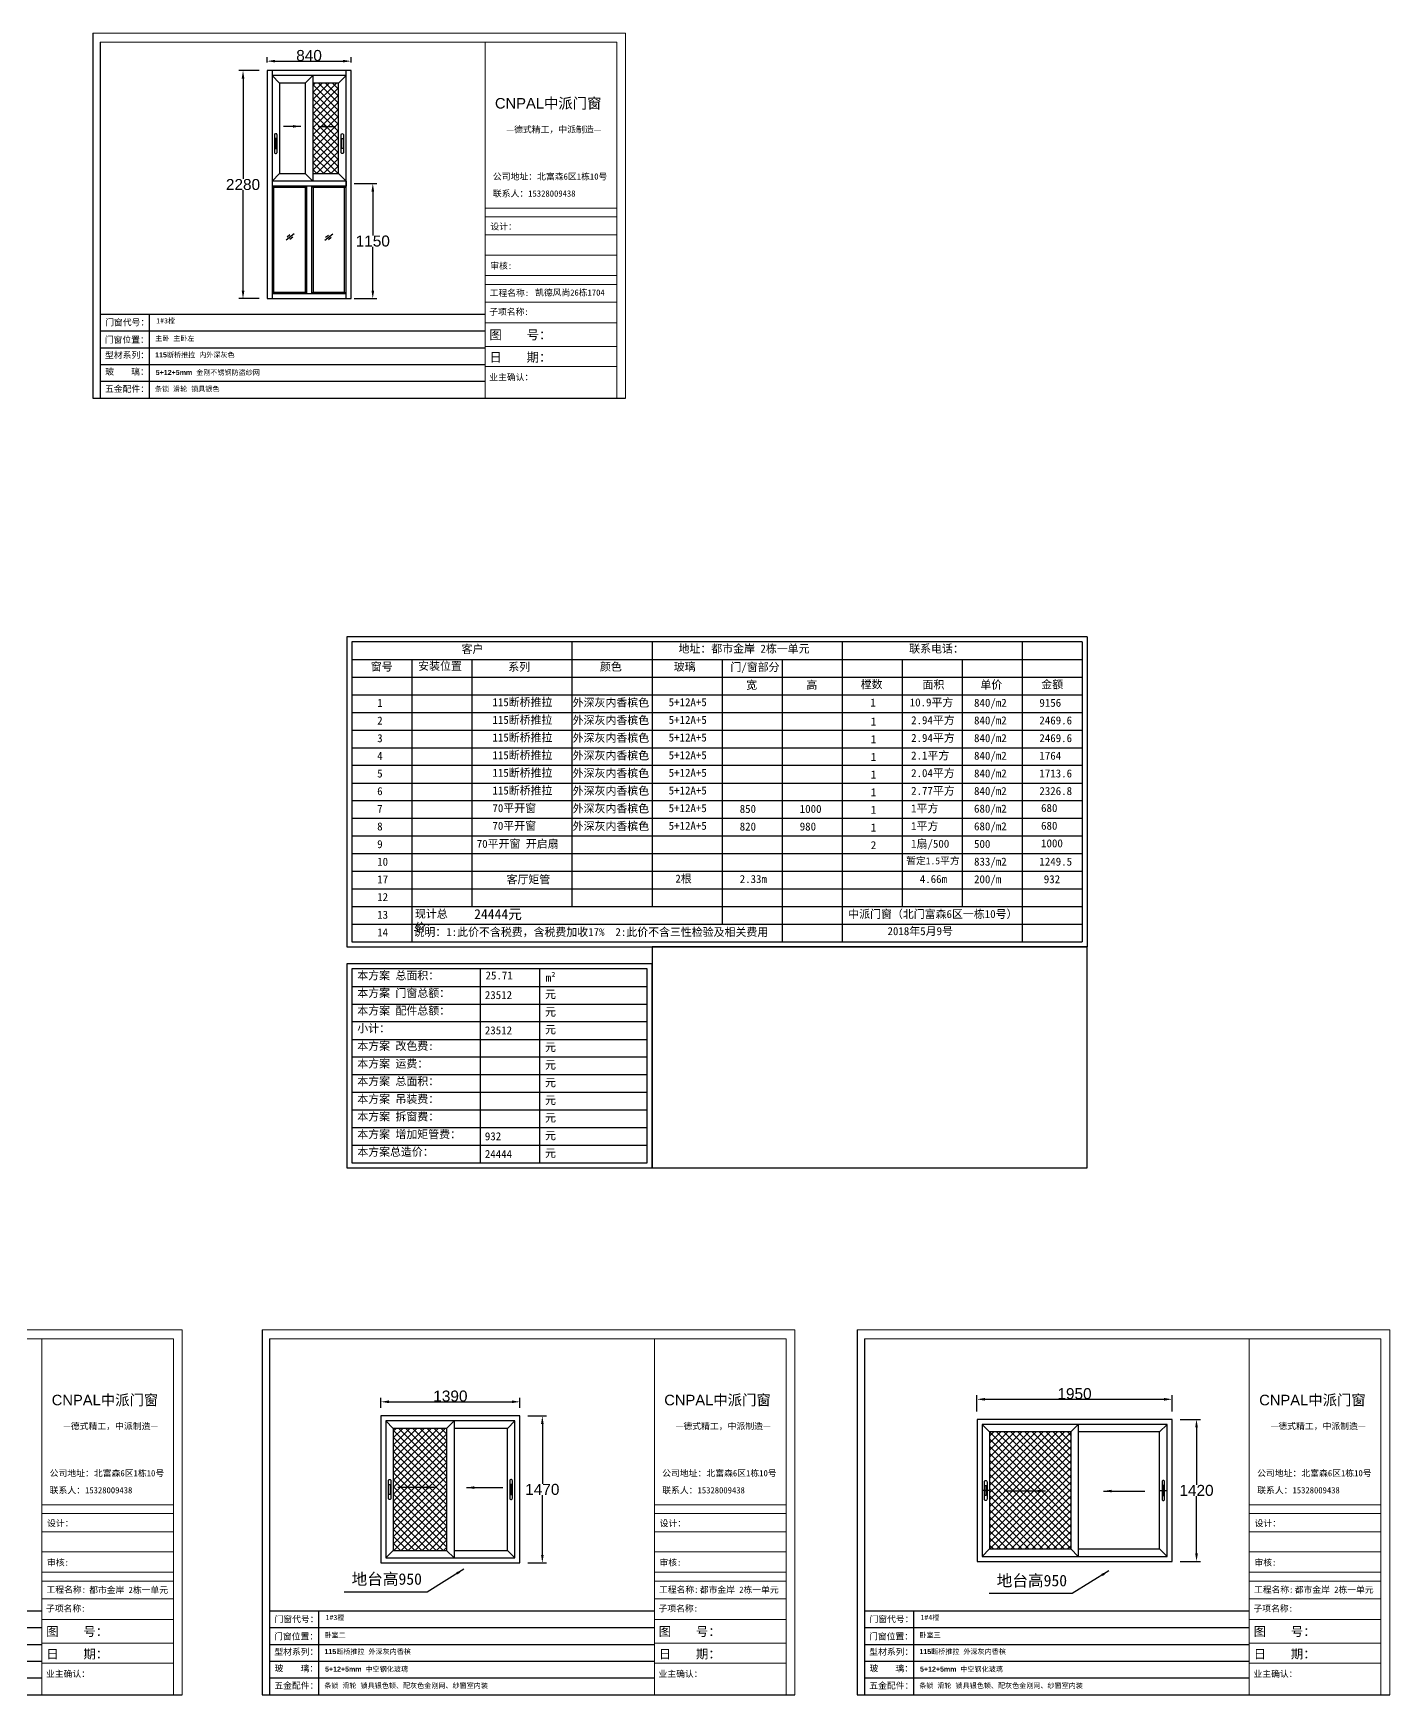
# Model space of a CAD drawing. Header units: inches. Extents: x -138455 to 599497, y -747149 to 13167.
# Drawn here: x 95357 to 108914, y -10810 to 5802 of the extents above; entities that cross this region are included whole.
import ezdxf

# ---------------------------------------------------------------- set-up
doc = ezdxf.new("R2010")
doc.units = ezdxf.units.IN
doc.header["$MEASUREMENT"] = 0
doc.header["$PDMODE"] = 35
doc.header["$PDSIZE"] = -3
doc.layers.add('0 @ 1', color=7, linetype='Continuous')
doc.styles.add('Annotative', font='arialbd.ttf')
doc.styles.add('MtXpl_', font='')
doc.styles.get("Standard").update_dxf_attribs({"font": 'arial.ttf'})
doc.styles.get('MtXpl_').set_extended_font_data('SimSun')
doc.dimstyles.get("Standard").update_dxf_attribs({"dimtxt": 80, "dimasz": 70, "dimexe": 40, "dimexo": 80, "dimgap": 0, "dimtad": 1, "dimtih": 1, "dimtoh": 1, "dimdec": 0, "dimzin": 0, "dimdsep": 46, "dimtxsty": 'Standard', "dimcen": 0.09, "dimadec": 0, "dimazin": 0, "dimtfac": 1, "dimtdec": 0, "dimtofl": 0, "dimtmove": 0, "dimatfit": 3, "dimfxl": 0, "dimtolj": 1, "dimtzin": 0, "dimarcsym": 0})

# ---------------------------------------------------------------- blocks, each defined once
blk = doc.blocks.new('123123')
for points in [[(70222, 9382), (70222, 9382, 0.414214), (70234, 9394), (70234, 9569, 0.414214), (70222, 9582), (70222, 9582, 0.414214), (70209, 9569), (70209, 9394, 0.414214)], [(70222, 9432), (70222, 9432, 0.414214), (70229, 9439), (70229, 9524, 0.414214), (70222, 9532), (70222, 9532, 0.414214), (70214, 9524), (70214, 9439, 0.414214)]]:
    blk.add_lwpolyline(points, format="xyb", close=True)
blk = doc.blocks.new('*D39')
at = {"color": 0, "lineweight": -2, "transparency": 16777216}
for p, q in [((81942, 8497), (81942, 8551)), ((82022, 8511), (82702, 8511)), ((82782, 8497), (82782, 8551))]:
    blk.add_line(p, q, dxfattribs=at)
at = {"color": 0, "transparency": 16777216}
for points in [[(82022, 8524), (82022, 8498), (81942, 8511)], [(82702, 8524), (82702, 8498), (82782, 8511)]]:
    blk.add_solid(points, dxfattribs=at)
at = {"layer": 'Defpoints', "color": 0, "transparency": 16777216}
for p in [(82782, 8511), (81942, 8417), (82782, 8417)]:
    blk.add_point(p, dxfattribs=at)
at = {"color": 0, "transparency": 16777216, "insert": (82362, 8567), "char_height": 110, "attachment_point": 5}
blk.add_mtext('\\A1;840', dxfattribs=at)
blk = doc.blocks.new('*D40')
at = {"color": 0, "lineweight": -2, "transparency": 16777216}
for p, q in [((81862, 8417), (81662, 8417)), ((81702, 8337), (81702, 7333)), ((81702, 6217), (81702, 7221)), ((81862, 6137), (81662, 6137))]:
    blk.add_line(p, q, dxfattribs=at)
at = {"color": 0, "transparency": 16777216}
for points in [[(81689, 8337), (81716, 8337), (81702, 8417)], [(81689, 6217), (81716, 6217), (81702, 6137)]]:
    blk.add_solid(points, dxfattribs=at)
at = {"layer": 'Defpoints', "color": 0, "transparency": 16777216}
for p in [(81942, 8417), (81702, 6137), (81942, 6137)]:
    blk.add_point(p, dxfattribs=at)
at = {"color": 0, "transparency": 16777216, "insert": (81702, 7277), "char_height": 110, "attachment_point": 5}
blk.add_mtext('\\A1;2280', dxfattribs=at)
blk = doc.blocks.new('*D26')
at = {"color": 0, "lineweight": -2, "transparency": 16777216}
for p, q in [((82812, 7287), (83039, 7287)), ((82999, 7207), (82999, 6768)), ((82999, 6217), (82999, 6656)), ((82812, 6137), (83039, 6137))]:
    blk.add_line(p, q, dxfattribs=at)
at = {"color": 0, "transparency": 16777216}
for points in [[(82986, 7207), (83013, 7207), (82999, 7287)], [(82986, 6217), (83013, 6217), (82999, 6137)]]:
    blk.add_solid(points, dxfattribs=at)
at = {"layer": 'Defpoints', "color": 0, "transparency": 16777216}
for p in [(82732, 7287), (82732, 6137), (82999, 6137)]:
    blk.add_point(p, dxfattribs=at)
at = {"color": 0, "transparency": 16777216, "insert": (82999, 6712), "char_height": 110, "attachment_point": 5}
blk.add_mtext('\\A1;1150', dxfattribs=at)
blk = doc.blocks.new('*D57')
at = {"color": 0, "lineweight": -2, "transparency": 16777216}
for p, q in [((94649, -3428), (94649, -3327)), ((94729, -3367), (95959, -3367)), ((96039, -3428), (96039, -3327))]:
    blk.add_line(p, q, dxfattribs=at)
at = {"color": 0, "transparency": 16777216}
for points in [[(94729, -3353), (94729, -3380), (94649, -3367)], [(95959, -3353), (95959, -3380), (96039, -3367)]]:
    blk.add_solid(points, dxfattribs=at)
at = {"layer": 'Defpoints', "color": 0, "transparency": 16777216}
for p in [(96039, -3367), (94649, -3508), (96039, -3508)]:
    blk.add_point(p, dxfattribs=at)
at = {"color": 0, "transparency": 16777216, "insert": (95344, -3310), "char_height": 110, "attachment_point": 5}
blk.add_mtext('\\A1;1390', dxfattribs=at)
blk = doc.blocks.new('*D58')
at = {"color": 0, "lineweight": -2, "transparency": 16777216}
for p, q in [((96119, -3508), (96303, -3508)), ((96263, -3588), (96263, -4187)), ((96263, -4898), (96263, -4300)), ((96119, -4978), (96303, -4978))]:
    blk.add_line(p, q, dxfattribs=at)
at = {"color": 0, "transparency": 16777216}
for points in [[(96250, -3588), (96276, -3588), (96263, -3508)], [(96250, -4898), (96276, -4898), (96263, -4978)]]:
    blk.add_solid(points, dxfattribs=at)
at = {"layer": 'Defpoints', "color": 0, "transparency": 16777216}
for p in [(96039, -3508), (96039, -4978), (96263, -4978)]:
    blk.add_point(p, dxfattribs=at)
at = {"color": 0, "transparency": 16777216, "insert": (96263, -4243), "char_height": 110, "attachment_point": 5}
blk.add_mtext('\\A1;1470', dxfattribs=at)
blk = doc.blocks.new('*D61')
at = {"color": 0, "lineweight": -2, "transparency": 16777216}
for p, q in [((97527, -3532), (97527, -3371)), ((97607, -3411), (99397, -3411)), ((99477, -3532), (99477, -3371))]:
    blk.add_line(p, q, dxfattribs=at)
at = {"color": 0, "transparency": 16777216}
for points in [[(97607, -3397), (97607, -3424), (97527, -3411)], [(99397, -3397), (99397, -3424), (99477, -3411)]]:
    blk.add_solid(points, dxfattribs=at)
at = {"layer": 'Defpoints', "color": 0, "transparency": 16777216}
for p in [(99477, -3411), (97527, -3612), (99477, -3612)]:
    blk.add_point(p, dxfattribs=at)
at = {"color": 0, "transparency": 16777216, "insert": (98502, -3355), "char_height": 110, "attachment_point": 5}
blk.add_mtext('\\A1;1950', dxfattribs=at)
blk = doc.blocks.new('*D62')
at = {"color": 0, "lineweight": -2, "transparency": 16777216}
for p, q in [((99557, -3612), (99761, -3612)), ((99721, -3692), (99721, -4266)), ((99721, -4952), (99721, -4378)), ((99557, -5032), (99761, -5032))]:
    blk.add_line(p, q, dxfattribs=at)
at = {"color": 0, "transparency": 16777216}
for points in [[(99708, -3692), (99735, -3692), (99721, -3612)], [(99708, -4952), (99735, -4952), (99721, -5032)]]:
    blk.add_solid(points, dxfattribs=at)
at = {"layer": 'Defpoints', "color": 0, "transparency": 16777216}
for p in [(99477, -3612), (99477, -5032), (99721, -5032)]:
    blk.add_point(p, dxfattribs=at)
at = {"color": 0, "transparency": 16777216, "insert": (99721, -4322), "char_height": 110, "attachment_point": 5}
blk.add_mtext('\\A1;1420', dxfattribs=at)
blk = doc.blocks.new('nnn111zxc')
for p, q in [((105891, -232), (98491, -232)), ((98491, -232), (98491, -3332)), ((105841, -282), (98541, -282)), ((98541, -282), (98541, -3282)), ((100741, -282), (100741, -2046)), ((101541, -282), (101541, -2576)), ((103441, -282), (103441, -3282)), ((105241, -282), (105241, -2046)), ((105841, -282), (105841, -3282)), ((105891, -232), (105891, -3332)), ((98541, -458), (105841, -458)), ((99141, -458), (99141, -2046)), ((99741, -458), (99741, -2046)), ((102241, -458), (102241, -2576)), ((102841, -458), (102841, -3282)), ((104041, -458), (104041, -2929)), ((104641, -458), (104641, -2046)), ((98541, -635), (105841, -635)), ((98541, -811), (105841, -811)), ((98541, -988), (105841, -988)), ((98541, -1164), (105841, -1164)), ((98541, -1341), (105841, -1341)), ((98541, -1517), (105841, -1517)), ((98541, -1694), (105841, -1694)), ((98541, -1870), (105841, -1870)), ((98541, -2046), (105841, -2046)), ((99141, -2046), (99141, -2752)), ((99741, -2046), (99741, -2576)), ((100741, -2046), (100741, -2576)), ((104641, -2046), (104641, -2929)), ((105241, -2046), (105241, -3282)), ((98541, -2223), (105841, -2223)), ((98541, -2399), (105841, -2399)), ((98541, -2576), (105841, -2576)), ((99741, -2576), (99741, -2929)), ((100741, -2576), (100741, -2929)), ((101541, -2576), (101541, -2929)), ((102241, -2576), (102241, -3105)), ((98541, -2752), (105841, -2752)), ((99141, -2752), (99141, -3282)), ((98541, -2929), (105841, -2929)), ((98541, -3105), (105841, -3105)), ((98541, -3282), (105841, -3282)), ((98491, -3332), (105891, -3332)), ((101541, -3501), (98491, -3501)), ((98491, -3501), (98491, -5542)), ((101491, -3551), (98541, -3551)), ((98541, -3551), (98541, -5492)), ((99824, -3551), (99824, -5492)), ((100415, -3551), (100415, -5492)), ((101491, -5492), (101491, -3551)), ((101541, -5542), (101541, -3501)), ((98541, -3727), (101491, -3727)), ((98541, -3904), (101491, -3904)), ((98541, -4080), (101491, -4080)), ((98541, -4257), (101491, -4257)), ((98541, -4433), (101491, -4433)), ((98541, -4609), (101491, -4609)), ((98541, -4786), (101491, -4786)), ((98541, -4962), (101491, -4962)), ((98541, -5139), (101491, -5139)), ((98541, -5315), (101491, -5315)), ((98491, -5542), (101541, -5542)), ((98541, -5492), (101491, -5492))]:
    blk.add_line(p, q)
blk.add_lwpolyline([(101541, -5542), (105891, -5542), (105891, -3332), (101541, -3332)], close=True)
at = {"layer": '0 @ 1', "attachment_point": 1, "style": 'Annotative'}
for s, width, insert, char_height in [('{\\fSimSun|b1|i0|c134|p2;客户}', 485.59, (99637, -315), 80), ('{\\fSimSun|b1|i0|c134|p2;地址：都市金岸 2栋一单元}', 1381.44, (101806, -311), 80), ('{\\fSimSun|b1|i0|c134|p2;联系电话：}', 603.9, (104111, -311), 80), ('{\\fSimSun|b1|i0|c134|p2;窗号}', 485.59, (98730, -491), 80), ('{\\fSimSun|b1|i0|c134|p2;安装位置}', 485.59, (99204, -484), 80), ('{\\fSimSun|b1|i0|c134|p2;系列}', 485.59, (100104, -493), 80), ('{\\fSimSun|b1|i0|c134|p2;颜色}', 485.59, (101020, -491), 80), ('{\\fSimSun|b1|i0|c134|p2;玻璃}', 485.59, (101758, -491), 80), ('{\\fSimSun|b1|i0|c134|p2;门/窗部分}', 603.9, (102324, -495), 80), ('{\\fSimSun|b1|i0|c134|p2;宽}', 603.9, (102483, -674), 80), ('{\\fSimSun|b1|i0|c134|p2;高}', 603.9, (103083, -674), 80), ('{\\fSimSun|b1|i0|c134|p2;樘数}', 603.9, (103626, -667), 80), ('{\\fSimSun|b1|i0|c134|p2;面积}', 603.9, (104244, -671), 80), ('{\\fSimSun|b1|i0|c134|p2;单价}', 603.9, (104822, -671), 80), ('{\\fSimSun|b1|i0|c134|p2;金额}', 603.9, (105431, -668), 80), ('{\\fSimSun|b1|i0|c134|p2;1}', 485.59, (98794, -853), 80), ('{\\fSimSun|b1|i0|c134|p2;115断桥推拉}', 753.78, (99946, -846), 80), ('{\\fSimSun|b1|i0|c134|p2;外深灰内香槟色}', 840.84, (100748, -850), 80), ('{\\fSimSun|b1|i0|c134|p2;5+12A+5}', 753.78, (101707, -846), 80), ('{\\fSimSun|b1|i0|c134|p2;1}', 753.78, (103723, -850), 80), ('{\\fSimSun|b1|i0|c134|p2;10.9平方}', 753.78, (104116, -848), 80), ('{\\fSimSun|b1|i0|c134|p2;840/m2}', 753.78, (104759, -852), 80), ('{\\fSimSun|b1|i0|c134|p2;9156}', 753.78, (105412, -852), 80), ('{\\fSimSun|b1|i0|c134|p2;2}', 485.59, (98794, -1030), 80), ('{\\fSimSun|b1|i0|c134|p2;115断桥推拉}', 753.78, (99946, -1023), 80), ('{\\fSimSun|b1|i0|c134|p2;外深灰内香槟色}', 840.84, (100748, -1026), 80), ('{\\fSimSun|b1|i0|c134|p2;5+12A+5}', 753.78, (101707, -1023), 80), ('{\\fSimSun|b1|i0|c134|p2;1}', 753.78, (103727, -1040), 80), ('{\\fSimSun|b1|i0|c134|p2;2.94平方}', 753.78, (104130, -1026), 80), ('{\\fSimSun|b1|i0|c134|p2;840/m2}', 753.78, (104759, -1028), 80), ('{\\fSimSun|b1|i0|c134|p2;2469.6}', 753.78, (105412, -1028), 80), ('{\\fSimSun|b1|i0|c134|p2;3}', 485.59, (98794, -1206), 80), ('{\\fSimSun|b1|i0|c134|p2;115断桥推拉}', 753.78, (99946, -1199), 80), ('{\\fSimSun|b1|i0|c134|p2;外深灰内香槟色}', 840.84, (100748, -1203), 80), ('{\\fSimSun|b1|i0|c134|p2;5+12A+5}', 753.78, (101707, -1199), 80), ('{\\fSimSun|b1|i0|c134|p2;1}', 753.78, (103727, -1216), 80), ('{\\fSimSun|b1|i0|c134|p2;2.94平方}', 753.78, (104130, -1203), 80), ('{\\fSimSun|b1|i0|c134|p2;840/m2}', 753.78, (104759, -1205), 80), ('{\\fSimSun|b1|i0|c134|p2;2469.6}', 753.78, (105412, -1205), 80), ('{\\fSimSun|b1|i0|c134|p2;4}', 485.59, (98794, -1383), 80), ('{\\fSimSun|b1|i0|c134|p2;115断桥推拉}', 753.78, (99946, -1376), 80), ('{\\fSimSun|b1|i0|c134|p2;外深灰内香槟色}', 840.84, (100748, -1379), 80), ('{\\fSimSun|b1|i0|c134|p2;5+12A+5}', 753.78, (101707, -1376), 80), ('{\\fSimSun|b1|i0|c134|p2;1}', 753.78, (103727, -1393), 80), ('{\\fSimSun|b1|i0|c134|p2;2.1平方}', 753.78, (104130, -1379), 80), ('{\\fSimSun|b1|i0|c134|p2;840/m2}', 753.78, (104759, -1381), 80), ('{\\fSimSun|b1|i0|c134|p2;1764}', 753.78, (105412, -1381), 80), ('{\\fSimSun|b1|i0|c134|p2;5}', 485.59, (98794, -1559), 80), ('{\\fSimSun|b1|i0|c134|p2;115断桥推拉}', 753.78, (99946, -1552), 80), ('{\\fSimSun|b1|i0|c134|p2;外深灰内香槟色}', 840.84, (100748, -1556), 80), ('{\\fSimSun|b1|i0|c134|p2;5+12A+5}', 753.78, (101707, -1552), 80), ('{\\fSimSun|b1|i0|c134|p2;1}', 753.78, (103727, -1569), 80), ('{\\fSimSun|b1|i0|c134|p2;2.04平方}', 753.78, (104130, -1555), 80), ('{\\fSimSun|b1|i0|c134|p2;840/m2}', 753.78, (104759, -1558), 80), ('{\\fSimSun|b1|i0|c134|p2;1713.6}', 753.78, (105412, -1558), 80), ('{\\fSimSun|b1|i0|c134|p2;6}', 485.59, (98794, -1735), 80), ('{\\fSimSun|b1|i0|c134|p2;115断桥推拉}', 753.78, (99946, -1729), 80), ('{\\fSimSun|b1|i0|c134|p2;外深灰内香槟色}', 840.84, (100748, -1732), 80), ('{\\fSimSun|b1|i0|c134|p2;5+12A+5}', 753.78, (101707, -1729), 80), ('{\\fSimSun|b1|i0|c134|p2;1}', 753.78, (103727, -1746), 80), ('{\\fSimSun|b1|i0|c134|p2;2.77平方}', 753.78, (104130, -1732), 80), ('{\\fSimSun|b1|i0|c134|p2;840/m2}', 753.78, (104759, -1734), 80), ('{\\fSimSun|b1|i0|c134|p2;2326.8}', 753.78, (105412, -1734), 80), ('{\\fSimSun|b1|i0|c134|p2;7}', 485.59, (98794, -1912), 80), ('{\\fSimSun|b1|i0|c134|p2;70平开窗}', 753.78, (99946, -1905), 80), ('{\\fSimSun|b1|i0|c134|p2;外深灰内香槟色}', 840.84, (100748, -1909), 80), ('{\\fSimSun|b1|i0|c134|p2;5+12A+5}', 753.78, (101707, -1905), 80), ('{\\fSimSun|b1|i0|c134|p2;850}', 753.78, (102417, -1913), 80), ('{\\fSimSun|b1|i0|c134|p2;1000}', 753.78, (103017, -1913), 80), ('{\\fSimSun|b1|i0|c134|p2;1}', 753.78, (103727, -1922), 80), ('{\\fSimSun|b1|i0|c134|p2;1}', 753.78, (103727, -1922), 80), ('{\\fSimSun|b1|i0|c134|p2;1平方}', 753.78, (104130, -1908), 80), ('{\\fSimSun|b1|i0|c134|p2;680/m2}', 753.78, (104759, -1910), 80), ('{\\fSimSun|b1|i0|c134|p2;680}', 753.78, (105429, -1904), 80), ('{\\fSimSun|b1|i0|c134|p2;8}', 485.59, (98794, -2088), 80), ('{\\fSimSun|b1|i0|c134|p2;70平开窗}', 753.78, (99946, -2082), 80), ('{\\fSimSun|b1|i0|c134|p2;外深灰内香槟色}', 840.84, (100748, -2085), 80), ('{\\fSimSun|b1|i0|c134|p2;5+12A+5}', 753.78, (101707, -2082), 80), ('{\\fSimSun|b1|i0|c134|p2;820}', 753.78, (102417, -2089), 80), ('{\\fSimSun|b1|i0|c134|p2;980}', 753.78, (103017, -2089), 80), ('{\\fSimSun|b1|i0|c134|p2;1}', 753.78, (103727, -2099), 80), ('{\\fSimSun|b1|i0|c134|p2;1平方}', 753.78, (104130, -2085), 80), ('{\\fSimSun|b1|i0|c134|p2;680/m2}', 753.78, (104759, -2087), 80), ('{\\fSimSun|b1|i0|c134|p2;680}', 753.78, (105429, -2081), 80), ('{\\fSimSun|b1|i0|c134|p2;9}', 485.59, (98794, -2265), 80), ('{\\fSimSun|b1|i0|c134|p2;70平开窗 开启扇}', 1028.57, (99789, -2262), 80), ('{\\fSimSun|b1|i0|c134|p2;2}', 753.78, (103727, -2275), 80), ('{\\fSimSun|b1|i0|c134|p2;1扇/500}', 753.78, (104130, -2261), 80), ('{\\fSimSun|b1|i0|c134|p2;500}', 753.78, (104759, -2263), 80), ('{\\fSimSun|b1|i0|c134|p2;1000}', 753.78, (105429, -2257), 80), ('{\\fSimSun|b1|i0|c134|p2;10}', 485.59, (98794, -2441), 80), ('{\\fSimSun|b1|i0|c134|p2;暂定1.5平方}', 753.78, (104081, -2437), 70), ('{\\fSimSun|b1|i0|c134|p2;833/m2}', 753.78, (104759, -2440), 80), ('{\\fSimSun|b1|i0|c134|p2;1249.5}', 753.78, (105412, -2440), 80), ('{\\fSimSun|b1|i0|c134|p2;17}', 485.59, (98794, -2618), 80), ('{\\fSimSun|b1|i0|c134|p2;客厅矩管}', 485.59, (100087, -2618), 80), ('{\\fSimSun|b1|i0|c134|p2;2根}', 753.78, (101774, -2610), 80), ('{\\fSimSun|b1|i0|c134|p2;2.33m}', 753.78, (102417, -2614), 80), ('{\\fSimSun|b1|i0|c134|p2;4.66m}', 753.78, (104217, -2614), 80), ('{\\fSimSun|b1|i0|c134|p2;200/m}', 753.78, (104759, -2616), 80), ('{\\fSimSun|b1|i0|c134|p2;932}', 753.78, (105456, -2616), 80), ('{\\fSimSun|b1|i0|c134|p2;12}', 485.59, (98794, -2794), 80), ('{\\fSimSun|b1|i0|c134|p2;13}', 485.59, (98794, -2971), 80), ('{\\fSimSun|b1|i0|c134|p2;现计总价：}', 485.59, (99171, -2962), 80), ('{\\fSimSun|b1|i0|c134|p2;24444元 }', 2644.65, (99763, -2955), 100), ('{\\fSimSun|b1|i0|c134|p2;中派门窗（北门富森6区一栋10号）}', 1756.13, (103502, -2964), 80), ('{\\fSimSun|b1|i0|c134|p2;14}', 485.59, (98794, -3147), 80), ('{\\fSimSun|b1|i0|c134|p2;说明：1:此价不含税费，含税费加收17%  2:此价不含三性检验及相关费用}', 3920.38, (99157, -3144), 80), ('{\\fSimSun|b1|i0|c134|p2;2018年5月9号}', 879.65, (103894, -3135), 80), ('{\\fSimSun|b1|i0|c134|p2;本方案 总面积：}', 859.18, (98595, -3578), 80), ('{\\fSimSun|b1|i0|c134|p2;25.71}', 859.18, (99877, -3578), 80), ('{\\fSimSun|b1|i0|c134|p2;m²}', 515.38, (100478, -3599), 80), ('{\\fSimSun|b1|i0|c134|p2;本方案 门窗总额：}', 1044.6, (98595, -3754), 80), ('{\\fSimSun|b1|i0|c134|p2;23512}', 859.18, (99870, -3774), 80), ('{\\fSimSun|b1|i0|c134|p2;元}', 515.38, (100472, -3766), 80), ('{\\fSimSun|b1|i0|c134|p2;本方案 配件总额：}', 1021.11, (98595, -3930), 80), ('{\\fSimSun|b1|i0|c134|p2;元}', 515.38, (100472, -3942), 80), ('{\\fSimSun|b1|i0|c134|p2;小计：}', 859.18, (98595, -4107), 80), ('{\\fSimSun|b1|i0|c134|p2;23512}', 859.18, (99870, -4127), 80), ('{\\fSimSun|b1|i0|c134|p2;元}', 515.38, (100472, -4119), 80), ('{\\fSimSun|b1|i0|c134|p2;本方案 改色费:}', 859.18, (98595, -4283), 80), ('{\\fSimSun|b1|i0|c134|p2;元}', 515.38, (100472, -4295), 80), ('{\\fSimSun|b1|i0|c134|p2;本方案 运费：}', 859.18, (98595, -4460), 80), ('{\\fSimSun|b1|i0|c134|p2;元}', 515.38, (100472, -4472), 80), ('{\\fSimSun|b1|i0|c134|p2;本方案 总面积：}', 859.18, (98595, -4636), 80), ('{\\fSimSun|b1|i0|c134|p2;元}', 515.38, (100472, -4648), 80), ('{\\fSimSun|b1|i0|c134|p2;本方案 吊装费：}', 859.18, (98595, -4813), 80), ('{\\fSimSun|b1|i0|c134|p2;本方案 拆窗费：}', 859.18, (98595, -4989), 80), ('{\\fSimSun|b1|i0|c134|p2;元}', 515.38, (100472, -4825), 80), ('{\\fSimSun|b1|i0|c134|p2;元}', 515.38, (100472, -5001), 80), ('{\\fSimSun|b1|i0|c134|p2;本方案 增加矩管费：}', 1103.89, (98595, -5166), 80), ('{\\fSimSun|b1|i0|c134|p2;932}', 859.18, (99870, -5186), 80), ('{\\fSimSun|b1|i0|c134|p2;元}', 515.38, (100472, -5178), 80), ('{\\fSimSun|b1|i0|c134|p2;本方案总造价：}', 859.18, (98595, -5342), 80), ('{\\fSimSun|b1|i0|c134|p2;24444}', 859.18, (99870, -5363), 80), ('{\\fSimSun|b1|i0|c134|p2;元}', 515.38, (100472, -5354), 80)]:
    blk.add_mtext_dynamic_manual_height_columns(s, width=width, gutter_width=903, heights=[0], dxfattribs=dict(at, insert=insert, char_height=char_height))
blk = doc.blocks.new('123adsx')
h = blk.add_hatch()
h.set_pattern_fill('ANSI37', color=256, scale=400)
h.set_pattern_definition([(45, (-16573.506, -2458.396), (-35.35534, 35.35534), []), (135, (-16573.506, -2458.396), (-35.35534, -35.35534), [])])
h.paths.add_polyline_path([(82657.3, 8291.8), (82399.8, 8291.8), (82399.8, 7386.8), (82657.3, 7386.8)])
for p, q in [((82782.3, 8416.8), (81942.3, 8416.8)), ((81942.3, 8416.8), (81942.3, 6136.8)), ((81992.3, 8416.8), (81992.3, 6136.8)), ((82732.3, 8366.8), (81992.3, 8366.8)), ((82067.3, 8291.8), (81992.3, 8366.8)), ((82324.8, 8291.8), (82399.8, 8366.8)), ((82399.8, 8366.8), (82399.8, 7311.8)), ((82657.3, 8291.8), (82732.3, 8366.8)), ((82732.3, 6136.8), (82732.3, 8416.8)), ((82782.3, 6136.8), (82782.3, 8416.8)), ((82324.8, 8291.8), (82324.8, 7386.8)), ((82067.3, 7386.8), (81992.3, 7311.8)), ((82732.3, 7311.8), (81992.3, 7311.8)), ((82324.8, 7386.8), (82399.8, 7311.8)), ((82657.3, 7386.8), (82732.3, 7311.8)), ((82732.3, 7311.8), (82732.3, 7261.8)), ((82732.3, 7261.8), (81992.3, 7261.8)), ((82007.3, 7246.8), (81992.3, 7261.8)), ((82007.3, 7246.8), (82007.3, 6201.8)), ((82322.3, 7246.8), (82007.3, 7246.8)), ((82322.3, 7246.8), (82337.3, 7261.8)), ((82322.3, 7246.8), (82322.3, 6201.8)), ((82337.3, 7261.8), (82337.3, 6186.8)), ((82387.3, 7261.8), (82387.3, 6186.8)), ((82402.3, 7246.8), (82387.3, 7261.8)), ((82402.3, 7246.8), (82402.3, 6201.8)), ((82717.3, 7246.8), (82402.3, 7246.8)), ((82717.3, 7246.8), (82732.3, 7261.8)), ((82717.3, 6201.8), (82717.3, 7246.8)), ((82134.7, 6725.3), (82214.4, 6788.7)), ((82141.8, 6755.1), (82170.4, 6776.7)), ((82171.7, 6732.2), (82199.7, 6755.1)), ((82519.7, 6720.2), (82599.4, 6783.6)), ((82526.8, 6750), (82555.4, 6771.6)), ((82556.7, 6727.2), (82584.7, 6750)), ((81992.3, 6186.8), (82007.3, 6201.8)), ((81992.3, 6186.8), (82732.3, 6186.8)), ((82007.3, 6201.8), (82322.3, 6201.8)), ((82322.3, 6201.8), (82337.3, 6186.8)), ((82387.3, 6186.8), (82402.3, 6201.8)), ((82402.3, 6201.8), (82717.3, 6201.8)), ((82717.3, 6201.8), (82732.3, 6186.8)), ((81942.3, 6136.8), (82782.3, 6136.8))]:
    blk.add_line(p, q)
for points in [[(82324.8, 8291.8), (82067.3, 8291.8), (82067.3, 7386.8), (82324.8, 7386.8)], [(82399.8, 7386.8), (82657.3, 7386.8), (82657.3, 8291.8), (82399.8, 8291.8)]]:
    blk.add_lwpolyline(points)
blk.add_blockref('123123', (11808.1, -1795.1))
at = {"xscale": -1}
blk.add_blockref('123123', (152916.5, -1795.1), dxfattribs=at)
dim = blk.add_linear_dim(base=(82782.3, 8511.2), p1=(81942.3, 8416.8), p2=(82782.3, 8416.8), dimstyle='Standard', override={"dimtxt": 110, "dimasz": 80})
dim.commit()
dim.dimension.update_dxf_attribs({"geometry": '*D39', "text_midpoint": (82362.3, 8567.3)})
for base, p1, p2, picture, middle in [((81702.3, 6136.8), (81942.3, 8416.8), (81942.3, 6136.8), '*D40', (81702.3, 7276.8)), ((82999.5, 6136.8), (82732.3, 7286.8), (82732.3, 6136.8), '*D26', (82999.5, 6711.8))]:
    dim = blk.add_linear_dim(base=base, p1=p1, p2=p2, angle=90, dimstyle='Standard', override={"dimtxt": 110, "dimasz": 80})
    dim.commit()
    dim.dimension.update_dxf_attribs({"geometry": picture, "text_midpoint": middle})
for points in [[(82280.1, 7859), (82106.3, 7859)], [(82454.2, 7859), (82628.1, 7859)]]:
    blk.add_leader(points, dimstyle='Standard', override={"dimtxt": 110, "dimasz": 80, "dimgap": 0, "dimtad": 0})
blk = doc.blocks.new('h123zzz')
at = {"lineweight": 5}
for p, q in [((95952, 5802), (101276, 5802)), ((96026, 5714), (101188, 5714)), ((99872, 5714), (99872, 2155)), ((101188, 5714), (101188, 2155)), ((101276, 5802), (101276, 2155)), ((99872, 4053), (101188, 4053)), ((99872, 3966), (101188, 3966)), ((99872, 3785), (101188, 3785)), ((99872, 3584), (101188, 3584)), ((99872, 3379), (101188, 3379)), ((99872, 3291), (101188, 3291)), ((99872, 3114), (101188, 3114)), ((99872, 2906), (101188, 2906)), ((99872, 2670), (101188, 2670)), ((99872, 2471), (101188, 2471))]:
    blk.add_line(p, q, dxfattribs=at)
for p, q in [((95952, 5802), (95952, 2155)), ((96026, 5714), (96026, 2155)), ((96026, 2993), (99872, 2993)), ((96516, 2993), (96516, 2155)), ((96026, 2826), (99872, 2826)), ((96026, 2658), (99872, 2658)), ((96026, 2490), (99872, 2490)), ((96026, 2322), (99872, 2322)), ((95952, 2155), (101276, 2155))]:
    blk.add_line(p, q)
blk.add_blockref('123adsx', (15751, -2988))
blk.add_text('CNPAL', height=105.3).set_placement((99971, 5049))
at = {"style": 'MtXpl_'}
for s, height, p in [('中派门窗', 105.3, (100461, 5049)), ('—德式精工，中派制造—', 63.16, (100085, 4809)), ('公司地址：北富森6区1栋10号', 63.16, (99950, 4338)), ('联系人：15328009438', 63.16, (99950, 4168)), ('设计：', 62.8, (99925, 3838)), ('审核:', 62.8, (99924, 3446)), ('工程名称:', 62.8, (99918, 3174)), ('凯德风尚26栋1704', 62.77, (100372, 3178)), ('子项名称:', 62.8, (99914, 2986)), ('门窗代号：', 62.8, (96076, 2880)), ('图    号：', 90.9, (99916, 2742)), ('门窗位置：', 62.8, (96072, 2707)), ('型材系列：', 62.8, (96074, 2553)), ('日    期：', 90.9, (99916, 2518)), ('玻    璃：', 62.8, (96077, 2387)), ('业主确认：', 62.8, (99914, 2332)), ('五金配件：', 62.8, (96074, 2215))]:
    blk.add_text(s, height=height, dxfattribs=at).set_placement(p)
at = {"layer": '0 @ 1', "char_height": 50.52, "attachment_point": 1, "style": 'Annotative'}
for s, insert in [('{\\fSimSun|b1|i0|c134|p2;1#3樘}', (96585, 2952)), ('{\\fSimSun|b1|i0|c134|p2;主卧 主卧左}', (96575, 2777)), ('115{\\fSimSun|b1|i0|c134|p2;断桥推拉 内外深灰色 }', (96575, 2612)), ('5+12+5mm  {\\fSimSun|b1|i0|c134|p2;金刚不锈钢防盗纱网}', (96581, 2436)), ('{\\fSimSun|b1|i0|c134|p2;条锁 滑轮 锁具银色}', (96573, 2272))]:
    blk.add_mtext_dynamic_manual_height_columns(s, width=4396.38, gutter_width=903, heights=[0], dxfattribs=dict(at, insert=insert))
blk = doc.blocks.new('2312314')
h = blk.add_hatch()
h.set_pattern_fill('ANSI37', color=256, scale=400)
h.paths.add_polyline_path([(95306.3, -3633.3), (94773.8, -3633.3), (94773.8, -4853.3), (95306.3, -4853.3)])
for p, q in [((94773.8, -3633.3), (94698.8, -3558.3)), ((95306.3, -3633.3), (95381.3, -3558.3)), ((95306.3, -3633.3), (95306.3, -4853.3)), ((95381.3, -3558.3), (95381.3, -4928.3)), ((95913.8, -3633.3), (95988.8, -3558.3)), ((94773.8, -4853.3), (94698.8, -4928.3)), ((95306.3, -4853.3), (95381.3, -4928.3)), ((95913.8, -4853.3), (95988.8, -4928.3))]:
    blk.add_line(p, q)
for points in [[(94648.8, -4978.3), (96038.8, -4978.3), (96038.8, -3508.3), (94648.8, -3508.3)], [(94698.8, -4928.3), (95988.8, -4928.3), (95988.8, -3558.3), (94698.8, -3558.3)]]:
    blk.add_lwpolyline(points, close=True)
for points in [[(95306.3, -3633.3), (94773.8, -3633.3), (94773.8, -4853.3), (95306.3, -4853.3)], [(95381.3, -4853.3), (95913.8, -4853.3), (95913.8, -3633.3), (95381.3, -3633.3)]]:
    blk.add_lwpolyline(points)
at = {"xscale": -1}
blk.add_blockref('123123', (164958, -13725.2), dxfattribs=at)
blk.add_blockref('123123', (25729.6, -13725.2))
dim = blk.add_linear_dim(base=(96038.8, -3366.5), p1=(94648.8, -3508.3), p2=(96038.8, -3508.3), dimstyle='Standard', override={"dimtxt": 110, "dimasz": 80})
dim.commit()
dim.dimension.update_dxf_attribs({"geometry": '*D57', "text_midpoint": (95343.8, -3310.3)})
dim = blk.add_linear_dim(base=(96262.9, -4978.3), p1=(96038.8, -3508.3), p2=(96038.8, -4978.3), angle=90, dimstyle='Standard', override={"dimtxt": 110, "dimasz": 80})
dim.commit()
dim.dimension.update_dxf_attribs({"geometry": '*D58', "text_midpoint": (96262.9, -4243.3)})
for points in [[(95184.1, -4224.7), (94819.4, -4224.7)], [(95503.6, -4224.7), (95868.2, -4224.7)]]:
    blk.add_leader(points, dimstyle='Standard', override={"dimtxt": 110, "dimasz": 80, "dimgap": 0, "dimtad": 0})
blk = doc.blocks.new('511')
h = blk.add_hatch()
h.set_pattern_fill('ANSI37', color=256, scale=400)
h.paths.add_polyline_path([(98465, -3737), (97652.5, -3737), (97652.5, -4907), (98465, -4907)])
for p, q in [((97652.5, -3737), (97577.5, -3662)), ((98465, -3737), (98540, -3662)), ((98465, -3737), (98465, -4907)), ((98540, -3662), (98540, -4982)), ((99352.5, -3737), (99427.5, -3662)), ((97652.5, -4322), (97577.5, -4322)), ((97652.5, -4322), (97577.5, -4322)), ((97607.5, -4322), (97622.5, -4322)), ((99352.5, -4322), (99427.5, -4322)), ((99352.5, -4322), (99427.5, -4322)), ((99397.5, -4322), (99382.5, -4322)), ((97652.5, -4907), (97577.5, -4982)), ((98465, -4907), (98540, -4982)), ((99352.5, -4907), (99427.5, -4982))]:
    blk.add_line(p, q)
for points in [[(97527.5, -5032), (99477.5, -5032), (99477.5, -3612), (97527.5, -3612)], [(97577.5, -4982), (99427.5, -4982), (99427.5, -3662), (97577.5, -3662)]]:
    blk.add_lwpolyline(points, close=True)
for points in [[(98465, -3737), (97652.5, -3737), (97652.5, -4907), (98465, -4907)], [(98540, -4907), (99352.5, -4907), (99352.5, -3737), (98540, -3737)]]:
    blk.add_lwpolyline(points)
at = {"xscale": -1}
blk.add_blockref('123123', (167836.7, -13803.8), dxfattribs=at)
blk.add_blockref('123123', (29168.3, -13803.8))
dim = blk.add_linear_dim(base=(99477.5, -3410.7), p1=(97527.5, -3612), p2=(99477.5, -3612), dimstyle='Standard', override={"dimtxt": 110, "dimasz": 80})
dim.commit()
dim.dimension.update_dxf_attribs({"geometry": '*D61', "text_midpoint": (98502.5, -3354.5)})
dim = blk.add_linear_dim(base=(99721.2, -5032), p1=(99477.5, -3612), p2=(99477.5, -5032), angle=90, dimstyle='Standard', override={"dimtxt": 110, "dimasz": 80})
dim.commit()
dim.dimension.update_dxf_attribs({"geometry": '*D62', "text_midpoint": (99721.2, -4322)})
for points in [[(98212.2, -4328.3), (97799.7, -4328.3)], [(98792.8, -4328.3), (99205.3, -4328.3)]]:
    blk.add_leader(points, dimstyle='Standard', override={"dimtxt": 110, "dimasz": 80, "dimgap": 0, "dimtad": 0})
blk = doc.blocks.new('999333')
at = {"lineweight": 5}
for p, q in [((91522.2, -7162.1), (96846.1, -7162.1)), ((91597, -7249.8), (96758.4, -7249.8)), ((95442.6, -7249.8), (95442.6, -10809.6)), ((96758.4, -7249.8), (96758.4, -10809.6)), ((96846.1, -7162.1), (96846.1, -10809.6)), ((97643.8, -7162.1), (102967.7, -7162.1)), ((97718.6, -7249.8), (102880, -7249.8)), ((101564.2, -7249.8), (101564.2, -10809.6)), ((102880, -7249.8), (102880, -10809.6)), ((102967.7, -7162.1), (102967.7, -10809.6)), ((103589.7, -7162.1), (108913.6, -7162.1)), ((103664.5, -7249.8), (108825.9, -7249.8)), ((107510.1, -7249.8), (107510.1, -10809.6)), ((108825.9, -7249.8), (108825.9, -10809.6)), ((108913.6, -7162.1), (108913.6, -10809.6)), ((95442.6, -8911), (96758.4, -8911)), ((101564.2, -8911), (102880, -8911)), ((107510.1, -8911), (108825.9, -8911)), ((95442.6, -8998.7), (96758.4, -8998.7)), ((101564.2, -8998.7), (102880, -8998.7)), ((107510.1, -8998.7), (108825.9, -8998.7)), ((95442.6, -9179.6), (96758.4, -9179.6)), ((101564.2, -9179.6), (102880, -9179.6)), ((107510.1, -9179.6), (108825.9, -9179.6)), ((95442.6, -9380.8), (96758.4, -9380.8)), ((101564.2, -9380.8), (102880, -9380.8)), ((107510.1, -9380.8), (108825.9, -9380.8)), ((95442.6, -9585.1), (96758.4, -9585.1)), ((101564.2, -9585.1), (102880, -9585.1)), ((107510.1, -9585.1), (108825.9, -9585.1)), ((95442.6, -9672.8), (96758.4, -9672.8)), ((101564.2, -9672.8), (102880, -9672.8)), ((107510.1, -9672.8), (108825.9, -9672.8)), ((95442.6, -9850.2), (96758.4, -9850.2)), ((101564.2, -9850.2), (102880, -9850.2)), ((107510.1, -9850.2), (108825.9, -9850.2)), ((95442.6, -10058.2), (96758.4, -10058.2)), ((101564.2, -10058.2), (102880, -10058.2)), ((107510.1, -10058.2), (108825.9, -10058.2)), ((95442.6, -10294.3), (96758.4, -10294.3)), ((101564.2, -10294.3), (102880, -10294.3)), ((107510.1, -10294.3), (108825.9, -10294.3)), ((95442.6, -10493.2), (96758.4, -10493.2)), ((101564.2, -10493.2), (102880, -10493.2)), ((107510.1, -10493.2), (108825.9, -10493.2))]:
    blk.add_line(p, q, dxfattribs=at)
for p, q in [((97643.8, -7162.1), (97643.8, -10809.6)), ((97718.6, -7249.8), (97718.6, -10809.6)), ((103589.7, -7162.1), (103589.7, -10809.6)), ((103664.5, -7249.8), (103664.5, -10809.6)), ((91597, -9970.8), (95442.6, -9970.8)), ((97718.6, -9970.8), (101564.2, -9970.8)), ((98208, -9970.8), (98208, -10809.6)), ((103664.5, -9970.8), (107510.1, -9970.8)), ((104153.9, -9970.8), (104153.9, -10809.6)), ((91597, -10138.6), (95442.6, -10138.6)), ((97718.6, -10138.6), (101564.2, -10138.6)), ((103664.5, -10138.6), (107510.1, -10138.6)), ((91597, -10306.3), (95442.6, -10306.3)), ((97718.6, -10306.3), (101564.2, -10306.3)), ((103664.5, -10306.3), (107510.1, -10306.3)), ((91597, -10474.1), (95442.6, -10474.1)), ((97718.6, -10474.1), (101564.2, -10474.1)), ((103664.5, -10474.1), (107510.1, -10474.1)), ((91597, -10641.8), (95442.6, -10641.8)), ((97718.6, -10641.8), (101564.2, -10641.8)), ((103664.5, -10641.8), (107510.1, -10641.8)), ((91522.2, -10809.6), (96846.1, -10809.6)), ((97643.8, -10809.6), (102967.7, -10809.6)), ((103589.7, -10809.6), (108913.6, -10809.6))]:
    blk.add_line(p, q)
for name, p in [('2312314', (4181.6, -4513.8)), ('511', (7261.1, -4444.8))]:
    blk.add_blockref(name, p)
at = {"style": 'MtXpl_'}
for s, height, p in [('中派门窗', 105.26, (96031.9, -7915.5)), ('中派门窗', 105.26, (102153.5, -7915.5)), ('中派门窗', 105.26, (108099.4, -7915.5)), ('—德式精工，中派制造—', 63.159, (95655.6, -8155.2)), ('—德式精工，中派制造—', 63.159, (101777.2, -8155.2)), ('—德式精工，中派制造—', 63.159, (107723.1, -8155.2)), ('公司地址：北富森6区1栋10号', 63.159, (95520.6, -8626)), ('公司地址：北富森6区1栋10号', 63.159, (101642.2, -8626)), ('公司地址：北富森6区1栋10号', 63.159, (107588.1, -8626)), ('联系人：15328009438', 63.159, (95520.6, -8796.4)), ('联系人：15328009438', 63.159, (101642.2, -8796.4)), ('联系人：15328009438', 63.159, (107588.1, -8796.4)), ('设计：', 62.77, (95495.3, -9126.4)), ('设计：', 62.77, (101616.9, -9126.4)), ('设计：', 62.77, (107562.8, -9126.4)), ('审核:', 62.77, (95494.1, -9518.7)), ('审核:', 62.77, (101615.7, -9518.7)), ('审核:', 62.77, (107561.6, -9518.7)), ('工程名称:', 62.77, (95489, -9790.1)), ('都市金岸 2栋一单元', 62.77, (95915.7, -9793.1)), ('工程名称:', 62.77, (101610.6, -9790.1)), ('都市金岸 2栋一单元', 62.77, (102018.2, -9790.8)), ('工程名称:', 62.77, (107556.5, -9790.1)), ('都市金岸 2栋一单元', 62.77, (107964.1, -9790.8)), ('子项名称:', 62.77, (95484.3, -9977.8)), ('子项名称:', 62.77, (101605.9, -9977.8)), ('子项名称:', 62.77, (107551.8, -9977.8)), ('图    号：', 90.95, (95486.1, -10222.1)), ('门窗代号：', 62.77, (97768.5, -10084.4)), ('图    号：', 90.95, (101607.7, -10222.1)), ('门窗代号：', 62.77, (103714.4, -10084.4)), ('图    号：', 90.95, (107553.6, -10222.1)), ('门窗位置：', 62.77, (97764.1, -10257.2)), ('门窗位置：', 62.77, (103710, -10257.2)), ('日    期：', 90.95, (95486.1, -10446.8)), ('型材系列：', 62.77, (97766.4, -10410.8)), ('日    期：', 90.95, (101607.7, -10446.8)), ('型材系列：', 62.77, (103712.3, -10410.8)), ('日    期：', 90.95, (107553.6, -10446.8)), ('业主确认：', 62.77, (95484.2, -10632)), ('玻    璃：', 62.77, (97768.9, -10577.4)), ('业主确认：', 62.77, (101605.8, -10632)), ('玻    璃：', 62.77, (103714.8, -10577.4)), ('业主确认：', 62.77, (107551.7, -10632)), ('五金配件：', 62.77, (97766.6, -10749.4)), ('五金配件：', 62.77, (103712.5, -10749.4))]:
    blk.add_text(s, height=height, dxfattribs=at).set_placement(p)
for p in [(95541.5, -7915.5), (101663.2, -7915.5), (107609, -7915.5)]:
    blk.add_text('CNPAL', height=105.26).set_placement(p)
at = {"layer": '0 @ 1', "style": 'Annotative'}
for s, width, insert, char_height, attachment_point in [('{\\fSimSun|b1|i0|c134|p2;地台高950}', 2490.577, (99241.1, -9594.9), 114.67, 3), ('{\\fSimSun|b1|i0|c134|p2;地台高950}', 2490.577, (105688.6, -9610.4), 114.67, 3), ('{\\fSimSun|b1|i0|c134|p2;1#3樘}', 4396.385, (98277.4, -10012.1), 50.518, 1), ('{\\fSimSun|b1|i0|c134|p2;1#4樘}', 4396.385, (104223.3, -10012.1), 50.518, 1), ('{\\fSimSun|b1|i0|c134|p2;卧室二}', 4396.385, (98267.1, -10187.5), 50.518, 1), ('{\\fSimSun|b1|i0|c134|p2;卧室三}', 4396.385, (104213, -10187.5), 50.518, 1), ('115{\\fSimSun|b1|i0|c134|p2;断桥推拉 外深灰内香槟}', 4396.385, (98267.1, -10352.3), 50.518, 1), ('115{\\fSimSun|b1|i0|c134|p2;断桥推拉 外深灰内香槟}', 4396.385, (104213, -10352.3), 50.518, 1), ('5+12+5mm  {\\fSimSun|b1|i0|c134|p2;中空钢化玻璃}', 4396.385, (98273.1, -10528.1), 50.518, 1), ('5+12+5mm  {\\fSimSun|b1|i0|c134|p2;中空钢化玻璃}', 4396.385, (104219, -10528.1), 50.518, 1), ('{\\fSimSun|b1|i0|c134|p2;条锁 滑轮 锁具银色顿、配灰色金刚网、纱窗室内装}', 4396.385, (98265.5, -10692.5), 50.518, 1), ('{\\fSimSun|b1|i0|c134|p2;条锁 滑轮 锁具银色顿、配灰色金刚网、纱窗室内装}', 4396.385, (104211.4, -10692.5), 50.518, 1)]:
    blk.add_mtext_dynamic_manual_height_columns(s, width=width, gutter_width=903.5, heights=[0], dxfattribs=dict(at, insert=insert, char_height=char_height, attachment_point=attachment_point))
for points in [[(99658.4, -9554.4), (99293.3, -9783.1), (98464, -9783.1)], [(106105.9, -9570), (105740.8, -9798.6), (104911.5, -9798.6)]]:
    blk.add_leader(points, dimstyle='Standard', override={"dimtxt": 110, "dimasz": 80, "dimgap": 0, "dimtad": 0})

msp = doc.modelspace()

# ---------------------------------------------------------------- block references
for name in ['h123zzz', 'nnn111zxc', '999333']:
    msp.add_blockref(name, (0, 0))

doc.saveas('drawing.dxf')
